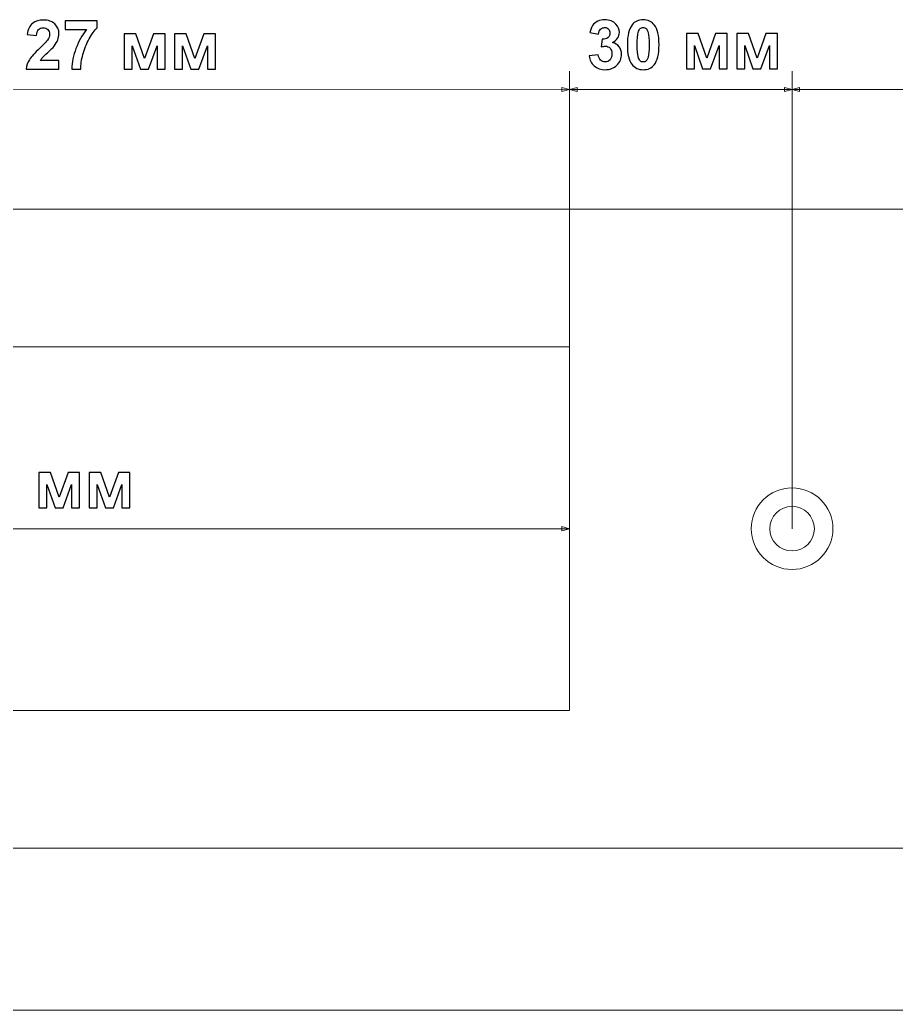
# Model space of a CAD drawing. Header units: centimetres. Extents: x -84 to 84, y -59 to 59.
# Drawn here: x -49.78 to -37.97, y 30.13 to 43.47 of the extents above; entities that cross this region are included whole.
import ezdxf

# ---------------------------------------------------------------- set-up
doc = ezdxf.new("R2010")
doc.units = ezdxf.units.CM
doc.header["$MEASUREMENT"] = 0
doc.layers.add('layer 1', color=7, linetype='Continuous')

msp = doc.modelspace()

# ---------------------------------------------------------------- linework, layer by layer
at = {"layer": 'layer 1', "color": 155}
for points, knots in [([(-49.25711, 42.92205), (-49.25711, 42.92205), (-49.25711, 42.80556), (-49.25711, 42.80556), (-49.25711, 42.80556), (-49.25711, 42.80556), (-49.69829, 42.80556), (-49.69829, 42.80556), (-49.69829, 42.80556), (-49.69355, 42.84989), (-49.67918, 42.89178), (-49.65533, 42.93137), (-49.65533, 42.93137), (-49.63149, 42.97097), (-49.58425, 43.02355), (-49.51393, 43.08913), (-49.51393, 43.08913), (-49.45721, 43.14203), (-49.42251, 43.17795), (-49.40967, 43.19675), (-49.40967, 43.19675), (-49.3924, 43.22274), (-49.38368, 43.24842), (-49.38368, 43.27395), (-49.38368, 43.27395), (-49.38368, 43.30208), (-49.39117, 43.32364), (-49.40631, 43.33877), (-49.40631, 43.33877), (-49.42129, 43.3539), (-49.44208, 43.3614), (-49.46853, 43.3614), (-49.46853, 43.3614), (-49.49482, 43.3614), (-49.51561, 43.35345), (-49.5312, 43.33755), (-49.5312, 43.33755), (-49.54664, 43.3218), (-49.55551, 43.29551), (-49.55795, 43.25867), (-49.55795, 43.25867), (-49.55795, 43.25867), (-49.68361, 43.2712), (-49.68361, 43.2712), (-49.68361, 43.2712), (-49.67612, 43.3406), (-49.65273, 43.39044), (-49.61329, 43.42071), (-49.61329, 43.42071), (-49.57385, 43.45082), (-49.52463, 43.46596), (-49.46547, 43.46596), (-49.46547, 43.46596), (-49.40065, 43.46596), (-49.34975, 43.44838), (-49.3126, 43.41337), (-49.3126, 43.41337), (-49.2756, 43.37836), (-49.25711, 43.3348), (-49.25711, 43.28267), (-49.25711, 43.28267), (-49.25711, 43.25301), (-49.26246, 43.22488), (-49.27301, 43.19798), (-49.27301, 43.19798), (-49.28355, 43.17123), (-49.30037, 43.14325), (-49.32345, 43.1139), (-49.32345, 43.1139), (-49.33859, 43.09433), (-49.36626, 43.06636), (-49.406, 43.02982), (-49.406, 43.02982), (-49.4459, 42.99328), (-49.47112, 42.96913), (-49.48167, 42.95705), (-49.48167, 42.95705), (-49.49237, 42.94513), (-49.50093, 42.93336), (-49.50751, 42.92205), (-49.50751, 42.92205), (-49.50751, 42.92205), (-49.25711, 42.92205), (-49.25711, 42.92205)], [0, 0, 0, 0, 0.04545455, 0.04545455, 0.04545455, 0.04545455, 0.09090909, 0.09090909, 0.09090909, 0.09090909, 0.13636364, 0.13636364, 0.13636364, 0.13636364, 0.18181818, 0.18181818, 0.18181818, 0.18181818, 0.22727273, 0.22727273, 0.22727273, 0.22727273, 0.27272727, 0.27272727, 0.27272727, 0.27272727, 0.31818182, 0.31818182, 0.31818182, 0.31818182, 0.36363636, 0.36363636, 0.36363636, 0.36363636, 0.40909091, 0.40909091, 0.40909091, 0.40909091, 0.45454545, 0.45454545, 0.45454545, 0.45454545, 0.5, 0.5, 0.5, 0.5, 0.54545455, 0.54545455, 0.54545455, 0.54545455, 0.59090909, 0.59090909, 0.59090909, 0.59090909, 0.63636364, 0.63636364, 0.63636364, 0.63636364, 0.68181818, 0.68181818, 0.68181818, 0.68181818, 0.72727273, 0.72727273, 0.72727273, 0.72727273, 0.77272727, 0.77272727, 0.77272727, 0.77272727, 0.81818182, 0.81818182, 0.81818182, 0.81818182, 0.86363636, 0.86363636, 0.86363636, 0.86363636, 0.90909091, 0.90909091, 0.90909091, 0.90909091, 1, 1, 1, 1]), ([(-49.17257, 43.33755), (-49.17257, 43.33755), (-49.17257, 43.45403), (-49.17257, 43.45403), (-49.17257, 43.45403), (-49.17257, 43.45403), (-48.74147, 43.45403), (-48.74147, 43.45403), (-48.74147, 43.45403), (-48.74147, 43.45403), (-48.74147, 43.36231), (-48.74147, 43.36231), (-48.74147, 43.36231), (-48.77709, 43.32731), (-48.81317, 43.27716), (-48.85001, 43.21174), (-48.85001, 43.21174), (-48.8867, 43.14631), (-48.91483, 43.07675), (-48.93409, 43.00307), (-48.93409, 43.00307), (-48.95335, 42.92938), (-48.96283, 42.8635), (-48.96252, 42.80556), (-48.96252, 42.80556), (-48.96252, 42.80556), (-49.0836, 42.80556), (-49.0836, 42.80556), (-49.0836, 42.80556), (-49.08146, 42.89652), (-49.06281, 42.98931), (-49.02749, 43.08394), (-49.02749, 43.08394), (-48.99203, 43.17841), (-48.94494, 43.2631), (-48.88578, 43.33755), (-48.88578, 43.33755), (-48.88578, 43.33755), (-49.17257, 43.33755), (-49.17257, 43.33755)], [0, 0, 0, 0, 0.09090909, 0.09090909, 0.09090909, 0.09090909, 0.18181818, 0.18181818, 0.18181818, 0.18181818, 0.27272727, 0.27272727, 0.27272727, 0.27272727, 0.36363636, 0.36363636, 0.36363636, 0.36363636, 0.45454545, 0.45454545, 0.45454545, 0.45454545, 0.54545455, 0.54545455, 0.54545455, 0.54545455, 0.63636364, 0.63636364, 0.63636364, 0.63636364, 0.72727273, 0.72727273, 0.72727273, 0.72727273, 0.81818182, 0.81818182, 0.81818182, 0.81818182, 1, 1, 1, 1]), ([(-42.11126, 42.98271), (-42.11126, 42.98271), (-41.98927, 42.99754), (-41.98927, 42.99754), (-41.98927, 42.99754), (-41.98544, 42.96635), (-41.97505, 42.9425), (-41.95808, 42.92599), (-41.95808, 42.92599), (-41.94111, 42.90948), (-41.92063, 42.90123), (-41.89663, 42.90123), (-41.89663, 42.90123), (-41.87079, 42.90123), (-41.84908, 42.91117), (-41.83135, 42.93089), (-41.83135, 42.93089), (-41.81377, 42.95061), (-41.8049, 42.97721), (-41.8049, 43.01084), (-41.8049, 43.01084), (-41.8049, 43.04248), (-41.81331, 43.0677), (-41.83028, 43.0862), (-41.83028, 43.0862), (-41.84725, 43.1047), (-41.86789, 43.11402), (-41.89235, 43.11402), (-41.89235, 43.11402), (-41.9084, 43.11402), (-41.92751, 43.11081), (-41.94982, 43.10455), (-41.94982, 43.10455), (-41.94982, 43.10455), (-41.93591, 43.20666), (-41.93591, 43.20666), (-41.93591, 43.20666), (-41.90198, 43.20575), (-41.87614, 43.21324), (-41.85826, 43.22898), (-41.85826, 43.22898), (-41.84037, 43.24458), (-41.8315, 43.26552), (-41.8315, 43.29166), (-41.8315, 43.29166), (-41.8315, 43.31383), (-41.83808, 43.33141), (-41.85122, 43.34471), (-41.85122, 43.34471), (-41.86437, 43.35785), (-41.8818, 43.36443), (-41.90366, 43.36443), (-41.90366, 43.36443), (-41.92521, 43.36443), (-41.94356, 43.35693), (-41.95869, 43.34195), (-41.95869, 43.34195), (-41.97398, 43.32697), (-41.98315, 43.30511), (-41.98651, 43.27637), (-41.98651, 43.27637), (-41.98651, 43.27637), (-42.10208, 43.29609), (-42.10208, 43.29609), (-42.10208, 43.29609), (-42.09398, 43.33614), (-42.0819, 43.36809), (-42.06555, 43.39209), (-42.06555, 43.39209), (-42.04934, 43.41594), (-42.02657, 43.43475), (-41.99752, 43.4485), (-41.99752, 43.4485), (-41.96848, 43.46211), (-41.93576, 43.46899), (-41.89968, 43.46899), (-41.89968, 43.46899), (-41.83792, 43.46899), (-41.78839, 43.44927), (-41.75109, 43.40967), (-41.75109, 43.40967), (-41.72037, 43.37727), (-41.70493, 43.34058), (-41.70493, 43.29976), (-41.70493, 43.29976), (-41.70493, 43.24198), (-41.73642, 43.19566), (-41.79955, 43.16126), (-41.79955, 43.16126), (-41.76195, 43.15316), (-41.73199, 43.13512), (-41.70936, 43.10699), (-41.70936, 43.10699), (-41.68689, 43.07886), (-41.67558, 43.04493), (-41.67558, 43.00518), (-41.67558, 43.00518), (-41.67558, 42.94755), (-41.69667, 42.89832), (-41.73871, 42.85766), (-41.73871, 42.85766), (-41.78075, 42.817), (-41.83303, 42.79667), (-41.89571, 42.79667), (-41.89571, 42.79667), (-41.95502, 42.79667), (-42.00425, 42.81379), (-42.04323, 42.84818), (-42.04323, 42.84818), (-42.08236, 42.88243), (-42.10499, 42.92722), (-42.11126, 42.98271)], [0, 0, 0, 0, 0.03448276, 0.03448276, 0.03448276, 0.03448276, 0.06896552, 0.06896552, 0.06896552, 0.06896552, 0.10344828, 0.10344828, 0.10344828, 0.10344828, 0.13793103, 0.13793103, 0.13793103, 0.13793103, 0.17241379, 0.17241379, 0.17241379, 0.17241379, 0.20689655, 0.20689655, 0.20689655, 0.20689655, 0.24137931, 0.24137931, 0.24137931, 0.24137931, 0.27586207, 0.27586207, 0.27586207, 0.27586207, 0.31034483, 0.31034483, 0.31034483, 0.31034483, 0.34482759, 0.34482759, 0.34482759, 0.34482759, 0.37931034, 0.37931034, 0.37931034, 0.37931034, 0.4137931, 0.4137931, 0.4137931, 0.4137931, 0.44827586, 0.44827586, 0.44827586, 0.44827586, 0.48275862, 0.48275862, 0.48275862, 0.48275862, 0.51724138, 0.51724138, 0.51724138, 0.51724138, 0.55172414, 0.55172414, 0.55172414, 0.55172414, 0.5862069, 0.5862069, 0.5862069, 0.5862069, 0.62068966, 0.62068966, 0.62068966, 0.62068966, 0.65517241, 0.65517241, 0.65517241, 0.65517241, 0.68965517, 0.68965517, 0.68965517, 0.68965517, 0.72413793, 0.72413793, 0.72413793, 0.72413793, 0.75862069, 0.75862069, 0.75862069, 0.75862069, 0.79310345, 0.79310345, 0.79310345, 0.79310345, 0.82758621, 0.82758621, 0.82758621, 0.82758621, 0.86206897, 0.86206897, 0.86206897, 0.86206897, 0.89655172, 0.89655172, 0.89655172, 0.89655172, 0.93103448, 0.93103448, 0.93103448, 0.93103448, 1, 1, 1, 1]), ([(-41.3842, 43.46899), (-41.32061, 43.46899), (-41.27093, 43.44621), (-41.235, 43.40066), (-41.235, 43.40066), (-41.19235, 43.34685), (-41.17095, 43.25742), (-41.17095, 43.13267), (-41.17095, 43.13267), (-41.17095, 43.00809), (-41.1925, 42.9185), (-41.23546, 42.86408), (-41.23546, 42.86408), (-41.27108, 42.81914), (-41.32061, 42.79667), (-41.3842, 42.79667), (-41.3842, 42.79667), (-41.4481, 42.79667), (-41.49962, 42.82128), (-41.53875, 42.8705), (-41.53875, 42.8705), (-41.57789, 42.91973), (-41.59746, 43.00763), (-41.59746, 43.1339), (-41.59746, 43.1339), (-41.59746, 43.25787), (-41.5759, 43.34715), (-41.53295, 43.40157), (-41.53295, 43.40157), (-41.49733, 43.44652), (-41.4478, 43.46899), (-41.3842, 43.46899)], [0, 0, 0, 0, 0.11111111, 0.11111111, 0.11111111, 0.11111111, 0.22222222, 0.22222222, 0.22222222, 0.22222222, 0.33333333, 0.33333333, 0.33333333, 0.33333333, 0.44444444, 0.44444444, 0.44444444, 0.44444444, 0.55555556, 0.55555556, 0.55555556, 0.55555556, 0.66666667, 0.66666667, 0.66666667, 0.66666667, 0.77777778, 0.77777778, 0.77777778, 0.77777778, 1, 1, 1, 1]), ([(-41.3842, 43.36443), (-41.39918, 43.36443), (-41.41264, 43.35953), (-41.42426, 43.34975), (-41.42426, 43.34975), (-41.43603, 43.34012), (-41.4452, 43.32269), (-41.45162, 43.29747), (-41.45162, 43.29747), (-41.46018, 43.26491), (-41.46446, 43.20987), (-41.46446, 43.13267), (-41.46446, 43.13267), (-41.46446, 43.05532), (-41.46064, 43.00228), (-41.45299, 42.97338), (-41.45299, 42.97338), (-41.44535, 42.94449), (-41.43572, 42.92523), (-41.4241, 42.9156), (-41.4241, 42.9156), (-41.41248, 42.90597), (-41.39918, 42.90123), (-41.3842, 42.90123), (-41.3842, 42.90123), (-41.36922, 42.90123), (-41.35577, 42.90612), (-41.344, 42.9159), (-41.344, 42.9159), (-41.33238, 42.92554), (-41.32321, 42.94296), (-41.31679, 42.96819), (-41.31679, 42.96819), (-41.30823, 43.00044), (-41.30395, 43.05532), (-41.30395, 43.13267), (-41.30395, 43.13267), (-41.30395, 43.20987), (-41.30777, 43.26292), (-41.31541, 43.29181), (-41.31541, 43.29181), (-41.32306, 43.3207), (-41.33269, 43.34012), (-41.3443, 43.34975), (-41.3443, 43.34975), (-41.35592, 43.35953), (-41.36922, 43.36443), (-41.3842, 43.36443)], [0, 0, 0, 0, 0.07692308, 0.07692308, 0.07692308, 0.07692308, 0.15384615, 0.15384615, 0.15384615, 0.15384615, 0.23076923, 0.23076923, 0.23076923, 0.23076923, 0.30769231, 0.30769231, 0.30769231, 0.30769231, 0.38461538, 0.38461538, 0.38461538, 0.38461538, 0.46153846, 0.46153846, 0.46153846, 0.46153846, 0.53846154, 0.53846154, 0.53846154, 0.53846154, 0.61538462, 0.61538462, 0.61538462, 0.61538462, 0.69230769, 0.69230769, 0.69230769, 0.69230769, 0.76923077, 0.76923077, 0.76923077, 0.76923077, 0.84615385, 0.84615385, 0.84615385, 0.84615385, 1, 1, 1, 1]), ([(-48.37642, 43.2816), (-48.37642, 43.2816), (-48.21958, 43.2816), (-48.21958, 43.2816), (-48.21958, 43.2816), (-48.21958, 43.2816), (-48.10263, 42.94987), (-48.10263, 42.94987), (-48.10263, 42.94987), (-48.10263, 42.94987), (-47.9837, 43.2816), (-47.9837, 43.2816), (-47.9837, 43.2816), (-47.9837, 43.2816), (-47.82792, 43.2816), (-47.82792, 43.2816), (-47.82792, 43.2816), (-47.82792, 43.2816), (-47.82792, 42.80556), (-47.82792, 42.80556), (-47.82792, 42.80556), (-47.82792, 42.80556), (-47.93524, 42.80556), (-47.93524, 42.80556), (-47.93524, 42.80556), (-47.93524, 42.80556), (-47.93524, 43.11894), (-47.93524, 43.11894), (-47.93524, 43.11894), (-47.93524, 43.11894), (-48.0505, 42.80556), (-48.0505, 42.80556), (-48.0505, 42.80556), (-48.0505, 42.80556), (-48.15858, 42.80556), (-48.15858, 42.80556), (-48.15858, 42.80556), (-48.15858, 42.80556), (-48.26911, 43.11894), (-48.26911, 43.11894), (-48.26911, 43.11894), (-48.26911, 43.11894), (-48.26911, 42.80556), (-48.26911, 42.80556), (-48.26911, 42.80556), (-48.26911, 42.80556), (-48.37642, 42.80556), (-48.37642, 42.80556), (-48.37642, 42.80556), (-48.37642, 42.80556), (-48.37642, 43.2816), (-48.37642, 43.2816)], [0, 0, 0, 0, 0.07142857, 0.07142857, 0.07142857, 0.07142857, 0.14285714, 0.14285714, 0.14285714, 0.14285714, 0.21428571, 0.21428571, 0.21428571, 0.21428571, 0.28571429, 0.28571429, 0.28571429, 0.28571429, 0.35714286, 0.35714286, 0.35714286, 0.35714286, 0.42857143, 0.42857143, 0.42857143, 0.42857143, 0.5, 0.5, 0.5, 0.5, 0.57142857, 0.57142857, 0.57142857, 0.57142857, 0.64285714, 0.64285714, 0.64285714, 0.64285714, 0.71428571, 0.71428571, 0.71428571, 0.71428571, 0.78571429, 0.78571429, 0.78571429, 0.78571429, 0.85714286, 0.85714286, 0.85714286, 0.85714286, 1, 1, 1, 1]), ([(-47.69798, 43.2816), (-47.69798, 43.2816), (-47.54114, 43.2816), (-47.54114, 43.2816), (-47.54114, 43.2816), (-47.54114, 43.2816), (-47.42419, 42.94987), (-47.42419, 42.94987), (-47.42419, 42.94987), (-47.42419, 42.94987), (-47.30526, 43.2816), (-47.30526, 43.2816), (-47.30526, 43.2816), (-47.30526, 43.2816), (-47.14948, 43.2816), (-47.14948, 43.2816), (-47.14948, 43.2816), (-47.14948, 43.2816), (-47.14948, 42.80556), (-47.14948, 42.80556), (-47.14948, 42.80556), (-47.14948, 42.80556), (-47.2568, 42.80556), (-47.2568, 42.80556), (-47.2568, 42.80556), (-47.2568, 42.80556), (-47.2568, 43.11894), (-47.2568, 43.11894), (-47.2568, 43.11894), (-47.2568, 43.11894), (-47.37206, 42.80556), (-47.37206, 42.80556), (-47.37206, 42.80556), (-47.37206, 42.80556), (-47.48014, 42.80556), (-47.48014, 42.80556), (-47.48014, 42.80556), (-47.48014, 42.80556), (-47.59067, 43.11894), (-47.59067, 43.11894), (-47.59067, 43.11894), (-47.59067, 43.11894), (-47.59067, 42.80556), (-47.59067, 42.80556), (-47.59067, 42.80556), (-47.59067, 42.80556), (-47.69798, 42.80556), (-47.69798, 42.80556), (-47.69798, 42.80556), (-47.69798, 42.80556), (-47.69798, 43.2816), (-47.69798, 43.2816)], [0, 0, 0, 0, 0.07142857, 0.07142857, 0.07142857, 0.07142857, 0.14285714, 0.14285714, 0.14285714, 0.14285714, 0.21428571, 0.21428571, 0.21428571, 0.21428571, 0.28571429, 0.28571429, 0.28571429, 0.28571429, 0.35714286, 0.35714286, 0.35714286, 0.35714286, 0.42857143, 0.42857143, 0.42857143, 0.42857143, 0.5, 0.5, 0.5, 0.5, 0.57142857, 0.57142857, 0.57142857, 0.57142857, 0.64285714, 0.64285714, 0.64285714, 0.64285714, 0.71428571, 0.71428571, 0.71428571, 0.71428571, 0.78571429, 0.78571429, 0.78571429, 0.78571429, 0.85714286, 0.85714286, 0.85714286, 0.85714286, 1, 1, 1, 1]), ([(-40.80131, 43.28463), (-40.80131, 43.28463), (-40.64447, 43.28463), (-40.64447, 43.28463), (-40.64447, 43.28463), (-40.64447, 43.28463), (-40.52752, 42.9529), (-40.52752, 42.9529), (-40.52752, 42.9529), (-40.52752, 42.9529), (-40.40859, 43.28463), (-40.40859, 43.28463), (-40.40859, 43.28463), (-40.40859, 43.28463), (-40.25281, 43.28463), (-40.25281, 43.28463), (-40.25281, 43.28463), (-40.25281, 43.28463), (-40.25281, 42.80859), (-40.25281, 42.80859), (-40.25281, 42.80859), (-40.25281, 42.80859), (-40.36013, 42.80859), (-40.36013, 42.80859), (-40.36013, 42.80859), (-40.36013, 42.80859), (-40.36013, 43.12197), (-40.36013, 43.12197), (-40.36013, 43.12197), (-40.36013, 43.12197), (-40.47539, 42.80859), (-40.47539, 42.80859), (-40.47539, 42.80859), (-40.47539, 42.80859), (-40.58347, 42.80859), (-40.58347, 42.80859), (-40.58347, 42.80859), (-40.58347, 42.80859), (-40.694, 43.12197), (-40.694, 43.12197), (-40.694, 43.12197), (-40.694, 43.12197), (-40.694, 42.80859), (-40.694, 42.80859), (-40.694, 42.80859), (-40.694, 42.80859), (-40.80131, 42.80859), (-40.80131, 42.80859), (-40.80131, 42.80859), (-40.80131, 42.80859), (-40.80131, 43.28463), (-40.80131, 43.28463)], [0, 0, 0, 0, 0.07142857, 0.07142857, 0.07142857, 0.07142857, 0.14285714, 0.14285714, 0.14285714, 0.14285714, 0.21428571, 0.21428571, 0.21428571, 0.21428571, 0.28571429, 0.28571429, 0.28571429, 0.28571429, 0.35714286, 0.35714286, 0.35714286, 0.35714286, 0.42857143, 0.42857143, 0.42857143, 0.42857143, 0.5, 0.5, 0.5, 0.5, 0.57142857, 0.57142857, 0.57142857, 0.57142857, 0.64285714, 0.64285714, 0.64285714, 0.64285714, 0.71428571, 0.71428571, 0.71428571, 0.71428571, 0.78571429, 0.78571429, 0.78571429, 0.78571429, 0.85714286, 0.85714286, 0.85714286, 0.85714286, 1, 1, 1, 1]), ([(-40.12287, 43.28463), (-40.12287, 43.28463), (-39.96603, 43.28463), (-39.96603, 43.28463), (-39.96603, 43.28463), (-39.96603, 43.28463), (-39.84908, 42.9529), (-39.84908, 42.9529), (-39.84908, 42.9529), (-39.84908, 42.9529), (-39.73015, 43.28463), (-39.73015, 43.28463), (-39.73015, 43.28463), (-39.73015, 43.28463), (-39.57437, 43.28463), (-39.57437, 43.28463), (-39.57437, 43.28463), (-39.57437, 43.28463), (-39.57437, 42.80859), (-39.57437, 42.80859), (-39.57437, 42.80859), (-39.57437, 42.80859), (-39.68169, 42.80859), (-39.68169, 42.80859), (-39.68169, 42.80859), (-39.68169, 42.80859), (-39.68169, 43.12197), (-39.68169, 43.12197), (-39.68169, 43.12197), (-39.68169, 43.12197), (-39.79695, 42.80859), (-39.79695, 42.80859), (-39.79695, 42.80859), (-39.79695, 42.80859), (-39.90503, 42.80859), (-39.90503, 42.80859), (-39.90503, 42.80859), (-39.90503, 42.80859), (-40.01556, 43.12197), (-40.01556, 43.12197), (-40.01556, 43.12197), (-40.01556, 43.12197), (-40.01556, 42.80859), (-40.01556, 42.80859), (-40.01556, 42.80859), (-40.01556, 42.80859), (-40.12287, 42.80859), (-40.12287, 42.80859), (-40.12287, 42.80859), (-40.12287, 42.80859), (-40.12287, 43.28463), (-40.12287, 43.28463)], [0, 0, 0, 0, 0.07142857, 0.07142857, 0.07142857, 0.07142857, 0.14285714, 0.14285714, 0.14285714, 0.14285714, 0.21428571, 0.21428571, 0.21428571, 0.21428571, 0.28571429, 0.28571429, 0.28571429, 0.28571429, 0.35714286, 0.35714286, 0.35714286, 0.35714286, 0.42857143, 0.42857143, 0.42857143, 0.42857143, 0.5, 0.5, 0.5, 0.5, 0.57142857, 0.57142857, 0.57142857, 0.57142857, 0.64285714, 0.64285714, 0.64285714, 0.64285714, 0.71428571, 0.71428571, 0.71428571, 0.71428571, 0.78571429, 0.78571429, 0.78571429, 0.78571429, 0.85714286, 0.85714286, 0.85714286, 0.85714286, 1, 1, 1, 1]), ([(-49.52742, 37.37005), (-49.52742, 37.37005), (-49.37058, 37.37005), (-49.37058, 37.37005), (-49.37058, 37.37005), (-49.37058, 37.37005), (-49.25363, 37.03832), (-49.25363, 37.03832), (-49.25363, 37.03832), (-49.25363, 37.03832), (-49.1347, 37.37005), (-49.1347, 37.37005), (-49.1347, 37.37005), (-49.1347, 37.37005), (-48.97892, 37.37005), (-48.97892, 37.37005), (-48.97892, 37.37005), (-48.97892, 37.37005), (-48.97892, 36.89401), (-48.97892, 36.89401), (-48.97892, 36.89401), (-48.97892, 36.89401), (-49.08624, 36.89401), (-49.08624, 36.89401), (-49.08624, 36.89401), (-49.08624, 36.89401), (-49.08624, 37.20739), (-49.08624, 37.20739), (-49.08624, 37.20739), (-49.08624, 37.20739), (-49.2015, 36.89401), (-49.2015, 36.89401), (-49.2015, 36.89401), (-49.2015, 36.89401), (-49.30958, 36.89401), (-49.30958, 36.89401), (-49.30958, 36.89401), (-49.30958, 36.89401), (-49.42011, 37.20739), (-49.42011, 37.20739), (-49.42011, 37.20739), (-49.42011, 37.20739), (-49.42011, 36.89401), (-49.42011, 36.89401), (-49.42011, 36.89401), (-49.42011, 36.89401), (-49.52742, 36.89401), (-49.52742, 36.89401), (-49.52742, 36.89401), (-49.52742, 36.89401), (-49.52742, 37.37005), (-49.52742, 37.37005)], [0, 0, 0, 0, 0.07142857, 0.07142857, 0.07142857, 0.07142857, 0.14285714, 0.14285714, 0.14285714, 0.14285714, 0.21428571, 0.21428571, 0.21428571, 0.21428571, 0.28571429, 0.28571429, 0.28571429, 0.28571429, 0.35714286, 0.35714286, 0.35714286, 0.35714286, 0.42857143, 0.42857143, 0.42857143, 0.42857143, 0.5, 0.5, 0.5, 0.5, 0.57142857, 0.57142857, 0.57142857, 0.57142857, 0.64285714, 0.64285714, 0.64285714, 0.64285714, 0.71428571, 0.71428571, 0.71428571, 0.71428571, 0.78571429, 0.78571429, 0.78571429, 0.78571429, 0.85714286, 0.85714286, 0.85714286, 0.85714286, 1, 1, 1, 1]), ([(-48.84898, 37.37005), (-48.84898, 37.37005), (-48.69214, 37.37005), (-48.69214, 37.37005), (-48.69214, 37.37005), (-48.69214, 37.37005), (-48.57519, 37.03832), (-48.57519, 37.03832), (-48.57519, 37.03832), (-48.57519, 37.03832), (-48.45626, 37.37005), (-48.45626, 37.37005), (-48.45626, 37.37005), (-48.45626, 37.37005), (-48.30048, 37.37005), (-48.30048, 37.37005), (-48.30048, 37.37005), (-48.30048, 37.37005), (-48.30048, 36.89401), (-48.30048, 36.89401), (-48.30048, 36.89401), (-48.30048, 36.89401), (-48.4078, 36.89401), (-48.4078, 36.89401), (-48.4078, 36.89401), (-48.4078, 36.89401), (-48.4078, 37.20739), (-48.4078, 37.20739), (-48.4078, 37.20739), (-48.4078, 37.20739), (-48.52306, 36.89401), (-48.52306, 36.89401), (-48.52306, 36.89401), (-48.52306, 36.89401), (-48.63114, 36.89401), (-48.63114, 36.89401), (-48.63114, 36.89401), (-48.63114, 36.89401), (-48.74167, 37.20739), (-48.74167, 37.20739), (-48.74167, 37.20739), (-48.74167, 37.20739), (-48.74167, 36.89401), (-48.74167, 36.89401), (-48.74167, 36.89401), (-48.74167, 36.89401), (-48.84898, 36.89401), (-48.84898, 36.89401), (-48.84898, 36.89401), (-48.84898, 36.89401), (-48.84898, 37.37005), (-48.84898, 37.37005)], [0, 0, 0, 0, 0.07142857, 0.07142857, 0.07142857, 0.07142857, 0.14285714, 0.14285714, 0.14285714, 0.14285714, 0.21428571, 0.21428571, 0.21428571, 0.21428571, 0.28571429, 0.28571429, 0.28571429, 0.28571429, 0.35714286, 0.35714286, 0.35714286, 0.35714286, 0.42857143, 0.42857143, 0.42857143, 0.42857143, 0.5, 0.5, 0.5, 0.5, 0.57142857, 0.57142857, 0.57142857, 0.57142857, 0.64285714, 0.64285714, 0.64285714, 0.64285714, 0.71428571, 0.71428571, 0.71428571, 0.71428571, 0.78571429, 0.78571429, 0.78571429, 0.78571429, 0.85714286, 0.85714286, 0.85714286, 0.85714286, 1, 1, 1, 1])]:
    msp.add_open_spline(points, degree=3, knots=knots, dxfattribs=at)
at = {"layer": 'layer 1', "color": 155, "lineweight": 9}
for points in [[(-42.37774, 41.16886), (-42.37774, 41.16886), (-42.37836, 42.77879), (-42.37836, 42.77879)], [(-42.37765, 36.86422), (-42.37765, 36.86422), (-42.37765, 42.7788), (-42.37765, 42.7788)], [(-39.3777, 36.61422), (-39.3777, 36.61422), (-39.3777, 42.7788), (-39.3777, 42.7788)], [(-39.3777, 36.61422), (-39.3777, 36.61422), (-39.3777, 42.7788), (-39.3777, 42.7788)], [(-55.07485, 42.52391), (-55.07485, 42.52391), (-42.37827, 42.5288), (-42.37827, 42.5288)], [(-42.37765, 42.5288), (-42.37765, 42.5288), (-39.3777, 42.5288), (-39.3777, 42.5288)], [(-39.3777, 42.5288), (-39.3777, 42.5288), (-16.3777, 42.5288), (-16.3777, 42.5288)], [(-42.37765, 38.81422), (-42.37765, 38.81422), (-42.37765, 36.36422), (-42.37765, 36.36422)], [(-57.37765, 36.61422), (-57.37765, 36.61422), (-42.37765, 36.61422), (-42.37765, 36.61422)], [(-57.37765, 30.12781), (-57.37765, 30.12781), (-4.84521, 30.12781), (-4.84521, 30.12781)]]:
    msp.add_open_spline(points, degree=3, dxfattribs=at)
for points in [[(-42.47985, 42.50153), (-42.47985, 42.50153), (-42.37827, 42.5288), (-42.37827, 42.5288), (-42.37827, 42.5288), (-42.37827, 42.5288), (-42.47987, 42.55598), (-42.47987, 42.55598), (-42.47987, 42.55598), (-42.47987, 42.55598), (-42.47985, 42.50153), (-42.47985, 42.50153)], [(-42.27605, 42.50157), (-42.27605, 42.50157), (-42.37765, 42.5288), (-42.37765, 42.5288), (-42.37765, 42.5288), (-42.37765, 42.5288), (-42.27605, 42.55602), (-42.27605, 42.55602), (-42.27605, 42.55602), (-42.27605, 42.55602), (-42.27605, 42.50157), (-42.27605, 42.50157)], [(-39.47929, 42.50157), (-39.47929, 42.50157), (-39.3777, 42.5288), (-39.3777, 42.5288), (-39.3777, 42.5288), (-39.3777, 42.5288), (-39.47929, 42.55602), (-39.47929, 42.55602), (-39.47929, 42.55602), (-39.47929, 42.55602), (-39.47929, 42.50157), (-39.47929, 42.50157)], [(-39.2761, 42.50157), (-39.2761, 42.50157), (-39.3777, 42.5288), (-39.3777, 42.5288), (-39.3777, 42.5288), (-39.3777, 42.5288), (-39.2761, 42.55602), (-39.2761, 42.55602), (-39.2761, 42.55602), (-39.2761, 42.55602), (-39.2761, 42.50157), (-39.2761, 42.50157)], [(-42.47924, 36.58699), (-42.47924, 36.58699), (-42.37765, 36.61422), (-42.37765, 36.61422), (-42.37765, 36.61422), (-42.37765, 36.61422), (-42.47924, 36.64144), (-42.47924, 36.64144), (-42.47924, 36.64144), (-42.47924, 36.64144), (-42.47924, 36.58699), (-42.47924, 36.58699)]]:
    msp.add_open_spline(points, degree=3, knots=[0, 0, 0, 0, 0.25, 0.25, 0.25, 0.25, 0.5, 0.5, 0.5, 0.5, 1, 1, 1, 1], dxfattribs=at)
at = {"layer": 'layer 1', "color": 254, "lineweight": 20}
msp.add_open_spline([(-54.95849, 40.91887), (-54.95849, 40.91887), (50.96113, 40.91887), (50.96113, 40.91887), (50.96113, 40.91887), (51.67024, 40.91887), (51.62215, 40.8421), (51.62143, 40.51579), (51.62143, 40.51579), (51.62143, 40.51579), (51.62143, 36.61422), (51.62143, 36.61422), (51.62143, 36.61422), (51.62143, 36.61422), (51.62143, 32.71265), (51.62143, 32.71265), (51.62143, 32.71265), (51.62215, 32.38634), (51.67024, 32.30957), (50.96113, 32.30957), (50.96113, 32.30957), (50.96113, 32.30957), (-54.95849, 32.30957), (-54.95849, 32.30957), (-54.95849, 32.30957), (-55.07312, 32.30957), (-55.07723, 32.3094), (-55.18469, 32.34926), (-55.18469, 32.34926), (-55.88335, 32.60842), (-56.58204, 32.86765), (-57.2807, 33.12684), (-57.2807, 33.12684), (-57.39009, 33.16739), (-57.37765, 33.14096), (-57.37765, 33.25473), (-57.37765, 33.25473), (-57.37765, 33.55789), (-57.37765, 33.86106), (-57.37765, 34.16422), (-57.37765, 34.16422), (-57.37765, 34.16422), (-42.37765, 34.16422), (-42.37765, 34.16422), (-42.37765, 34.16422), (-42.37765, 34.16422), (-42.37765, 36.61422), (-42.37765, 36.61422), (-42.37765, 36.61422), (-42.37765, 36.61422), (-42.37765, 39.06422), (-42.37765, 39.06422), (-42.37765, 39.06422), (-42.37765, 39.06422), (-57.37765, 39.06422), (-57.37765, 39.06422), (-57.37765, 39.06422), (-57.37765, 39.36738), (-57.37765, 39.67055), (-57.37765, 39.97371), (-57.37765, 39.97371), (-57.37765, 40.08748), (-57.39009, 40.06105), (-57.2807, 40.1016), (-57.2807, 40.1016), (-56.58204, 40.36079), (-55.88335, 40.62002), (-55.18469, 40.87918), (-55.18469, 40.87918), (-55.07723, 40.91904), (-55.07312, 40.91887), (-54.95849, 40.91887)], degree=3, knots=[0, 0, 0, 0, 0.05263158, 0.05263158, 0.05263158, 0.05263158, 0.10526316, 0.10526316, 0.10526316, 0.10526316, 0.15789474, 0.15789474, 0.15789474, 0.15789474, 0.21052632, 0.21052632, 0.21052632, 0.21052632, 0.26315789, 0.26315789, 0.26315789, 0.26315789, 0.31578947, 0.31578947, 0.31578947, 0.31578947, 0.36842105, 0.36842105, 0.36842105, 0.36842105, 0.42105263, 0.42105263, 0.42105263, 0.42105263, 0.47368421, 0.47368421, 0.47368421, 0.47368421, 0.52631579, 0.52631579, 0.52631579, 0.52631579, 0.57894737, 0.57894737, 0.57894737, 0.57894737, 0.63157895, 0.63157895, 0.63157895, 0.63157895, 0.68421053, 0.68421053, 0.68421053, 0.68421053, 0.73684211, 0.73684211, 0.73684211, 0.73684211, 0.78947368, 0.78947368, 0.78947368, 0.78947368, 0.84210526, 0.84210526, 0.84210526, 0.84210526, 0.89473684, 0.89473684, 0.89473684, 0.89473684, 1, 1, 1, 1], dxfattribs=at)
at = {"layer": 'layer 1', "color": 9, "lineweight": 20}
msp.add_open_spline([(-39.3777, 37.16422), (-39.07394, 37.16422), (-38.8277, 36.91798), (-38.8277, 36.61422), (-38.8277, 36.61422), (-38.8277, 36.31046), (-39.07394, 36.06422), (-39.3777, 36.06422), (-39.3777, 36.06422), (-39.68146, 36.06422), (-39.9277, 36.31046), (-39.9277, 36.61422), (-39.9277, 36.61422), (-39.9277, 36.91798), (-39.68146, 37.16422), (-39.3777, 37.16422)], degree=3, knots=[0, 0, 0, 0, 0.2, 0.2, 0.2, 0.2, 0.4, 0.4, 0.4, 0.4, 0.6, 0.6, 0.6, 0.6, 1, 1, 1, 1], dxfattribs=at)
at = {"layer": 'layer 1', "color": 7, "lineweight": 20}
msp.add_open_spline([(-39.3777, 36.91422), (-39.21201, 36.91422), (-39.0777, 36.77991), (-39.0777, 36.61422), (-39.0777, 36.61422), (-39.0777, 36.44853), (-39.21201, 36.31422), (-39.3777, 36.31422), (-39.3777, 36.31422), (-39.54339, 36.31422), (-39.6777, 36.44853), (-39.6777, 36.61422), (-39.6777, 36.61422), (-39.6777, 36.77991), (-39.54339, 36.91422), (-39.3777, 36.91422)], degree=3, knots=[0, 0, 0, 0, 0.2, 0.2, 0.2, 0.2, 0.4, 0.4, 0.4, 0.4, 0.6, 0.6, 0.6, 0.6, 1, 1, 1, 1], dxfattribs=at)

doc.saveas('drawing.dxf')
